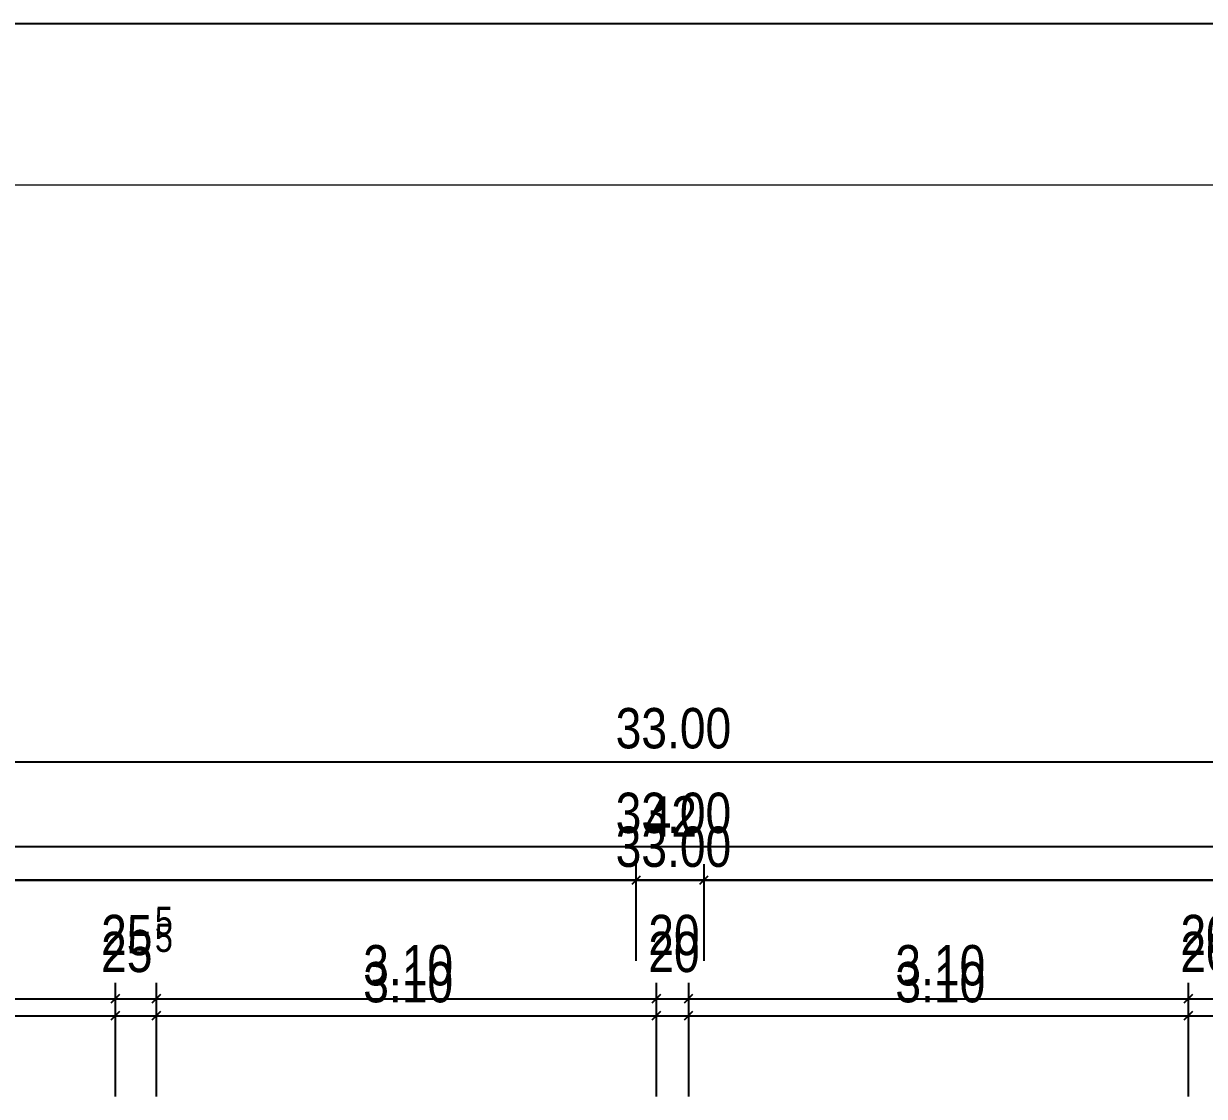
# Model space of a CAD drawing. Extents: x -996 to 41004, y -11542 to 18158.
# Drawn here: x 15845 to 23168, y 11505 to 18158 of the extents above; entities that cross this region are included whole.
import ezdxf

# ---------------------------------------------------------------- set-up
doc = ezdxf.new("R2010")
doc.units = 0
doc.header["$LTSCALE"] = 50
doc.layers.get('0').update_dxf_attribs({"lineweight": 25})
for name, color, linetype, lineweight in [('2D-NovaObj-X_Planrahmen', 7, 'Continuous', 25), ('2D-NovaObj-X_Plk Linien', 7, 'Continuous', 13), ('3D-NovaObj-X_Planrahmen', 7, 'Continuous', 25), ('3D-NovaObj-X_Plk Linien', 7, 'Continuous', 13), ('X_Planrahmen', 7, 'Continuous', 25), ('X_Plk Linien', 7, 'Continuous', 13), ('XREF-41001-A-G-EG$0$2D-NovaObj-X_Planrahmen', 7, 'Continuous', 25), ('XREF-41001-A-G-EG$0$2D-NovaObj-X_Plk Linien', 7, 'Continuous', 13), ('XREF-41001-A-G-EG$0$3D-NovaObj-X_Planrahmen', 7, 'Continuous', 25), ('XREF-41001-A-G-EG$0$3D-NovaObj-X_Plk Linien', 7, 'Continuous', 13), ('XREF-41001-A-G-EG$0$X_Planrahmen', 7, 'Continuous', 25), ('XREF-41001-A-G-EG$0$X_Plk Linien', 7, 'Continuous', 13), ('XREF-41001-A-G-O2$0$2D-NovaObj-X_Planrahmen', 7, 'Continuous', 25), ('XREF-41001-A-G-O2$0$2D-NovaObj-X_Plk Linien', 7, 'Continuous', 13), ('XREF-41001-A-G-O2$0$3D-NovaObj-X_Planrahmen', 7, 'Continuous', 25), ('XREF-41001-A-G-O2$0$3D-NovaObj-X_Plk Linien', 7, 'Continuous', 13), ('XREF-41001-A-G-O2$0$X_Planrahmen', 7, 'Continuous', 25), ('XREF-41001-A-G-O2$0$X_Plk Linien', 7, 'Continuous', 13)]:
    doc.layers.add(name, color=color, linetype=linetype, lineweight=lineweight)
for name, color, linetype, lineweight, true_color in [('X_Mass', 7, 'Continuous', 25, 0x0080ff), ('XREF-41001-A-G-EG$0$X_Mass', 7, 'Continuous', 25, 0x0080ff), ('XREF-41001-A-G-O2$0$X_Mass', 7, 'Continuous', 25, 0x0080ff)]:
    doc.layers.add(name, color=color, linetype=linetype, lineweight=lineweight, true_color=true_color)
doc.styles.get("Standard").update_dxf_attribs({"font": 'ARIALN.TTF'})
doc.styles.add('XREF-41001-A-G-EG$0$Standard', font='ARIALN.TTF')
doc.styles.add('XREF-41001-A-G-O2$0$Standard', font='ARIALN.TTF')

# ---------------------------------------------------------------- blocks, each defined once
blk = doc.blocks.new('XREF-41001-A-G-O2$0$Polygon_A0AA6LBHLL', base_point=(4.3, -8342.4))
at = {"layer": 'XREF-41001-A-G-O2$0$2D-NovaObj-X_Plk Linien', "color": 8, "ltscale": 0.13, "true_color": 0x808080}
blk.add_line((4.3, 17157.6), (40004.3, 17157.6), dxfattribs=at)
at = {"layer": 'XREF-41001-A-G-O2$0$3D-NovaObj-X_Plk Linien', "color": 8, "ltscale": 0.13, "true_color": 0x808080}
blk.add_line((4.3, 17157.6), (40004.3, 17157.6), dxfattribs=at)
blk = doc.blocks.new('XREF-41001-A-G-O2$0$Polygon_A0AA6LBILL', base_point=(-995.7, -11542.4))
at = {"layer": 'XREF-41001-A-G-O2$0$2D-NovaObj-X_Planrahmen', "color": 8, "ltscale": 0.25, "true_color": 0x808080}
blk.add_line((-995.7, 18157.6), (41004.3, 18157.6), dxfattribs=at)
at = {"layer": 'XREF-41001-A-G-O2$0$3D-NovaObj-X_Planrahmen', "color": 8, "ltscale": 0.25, "true_color": 0x808080}
blk.add_line((-995.7, 18157.6), (41004.3, 18157.6), dxfattribs=at)
blk = doc.blocks.new('XREF-41001-A-G-O2$0$Maß_A0AA6LBJLL', base_point=(3336, 12345))
at = {"color": 8, "ltscale": 0.25, "true_color": 0x808080}
blk.add_line((36362.6, 12845), (3362.6, 12845), dxfattribs=at)
at = {"color": 8, "ltscale": 0.25, "true_color": 0x808080, "insert": (19516.7, 13178.3), "char_height": 250, "attachment_point": 1, "style": 'XREF-41001-A-G-O2$0$Standard'}
blk.add_mtext('{\\fArial Narrow;33.00}', dxfattribs=at)
blk = doc.blocks.new('XREF-41001-A-G-O2$0$Maß_A0AA6LBULL', base_point=(3336, 11505))
at = {"color": 8, "ltscale": 0.25, "true_color": 0x808080}
for p, q in [((16412.6, 12105), (16412.6, 11505)), ((16667.6, 12105), (16667.6, 11505)), ((19767.6, 12105), (19767.6, 11505)), ((19967.6, 12105), (19967.6, 11505)), ((23067.6, 12105), (23067.6, 11505)), ((16439.1, 12031.5), (16386, 11978.5)), ((16694.1, 12031.5), (16641, 11978.5)), ((19794.1, 12031.5), (19741, 11978.5)), ((19994.1, 12031.5), (19941, 11978.5)), ((23094.1, 12031.5), (23041, 11978.5)), ((3362.6, 12005), (36362.6, 12005))]:
    blk.add_line(p, q, dxfattribs=at)
at = {"color": 8, "ltscale": 0.25, "true_color": 0x808080, "attachment_point": 1, "style": 'XREF-41001-A-G-O2$0$Standard'}
for s, insert, char_height in [('{\\fArial Narrow;25}', (16325.8, 12525.8), 250), ('{\\fArial Narrow;5}', (16659.3, 12575.8), 175), ('{\\fArial Narrow;20}', (19719, 12525.8), 250), ('{\\fArial Narrow;20}', (23019, 12525.8), 250), ('{\\fArial Narrow;3.10}', (17951.3, 12338.3), 250), ('{\\fArial Narrow;3.10}', (21251.3, 12338.3), 250)]:
    blk.add_mtext(s, dxfattribs=dict(at, insert=insert, char_height=char_height))
blk = doc.blocks.new('XREF-41001-A-G-O2')
at = {"layer": 'XREF-41001-A-G-O2$0$X_Mass', "color": 8, "ltscale": 0.25, "true_color": 0x808080}
for name, p in [('XREF-41001-A-G-O2$0$Maß_A0AA6LBJLL', (3336, 12345)), ('XREF-41001-A-G-O2$0$Maß_A0AA6LBULL', (3336, 11505))]:
    blk.add_blockref(name, p, dxfattribs=at)
at = {"layer": 'XREF-41001-A-G-O2$0$X_Planrahmen', "color": 8, "ltscale": 0.25, "true_color": 0x808080}
blk.add_blockref('XREF-41001-A-G-O2$0$Polygon_A0AA6LBILL', (-995.7, -11542.4), dxfattribs=at)
at = {"layer": 'XREF-41001-A-G-O2$0$X_Plk Linien', "color": 8, "ltscale": 0.13, "true_color": 0x808080}
blk.add_blockref('XREF-41001-A-G-O2$0$Polygon_A0AA6LBHLL', (4.3, -8342.4), dxfattribs=at)
blk = doc.blocks.new('XREF-41001-A-G-EG$0$Polygon_A0AA6L9LLL', base_point=(-995.7, -11542.4))
at = {"layer": 'XREF-41001-A-G-EG$0$2D-NovaObj-X_Planrahmen', "color": 6, "ltscale": 0.25, "true_color": 0xff00ff}
blk.add_line((-995.7, 18157.6), (41004.3, 18157.6), dxfattribs=at)
at = {"layer": 'XREF-41001-A-G-EG$0$3D-NovaObj-X_Planrahmen', "color": 6, "ltscale": 0.25, "true_color": 0xff00ff}
blk.add_line((-995.7, 18157.6), (41004.3, 18157.6), dxfattribs=at)
blk = doc.blocks.new('XREF-41001-A-G-EG$0$Polygon_A0AA6L9MLL', base_point=(4.3, -8342.4))
at = {"layer": 'XREF-41001-A-G-EG$0$2D-NovaObj-X_Plk Linien', "color": 6, "ltscale": 0.13, "true_color": 0xff00ff}
blk.add_line((4.3, 17157.6), (40004.3, 17157.6), dxfattribs=at)
at = {"layer": 'XREF-41001-A-G-EG$0$3D-NovaObj-X_Plk Linien', "color": 6, "ltscale": 0.13, "true_color": 0xff00ff}
blk.add_line((4.3, 17157.6), (40004.3, 17157.6), dxfattribs=at)
blk = doc.blocks.new('XREF-41001-A-G-EG$0$Maß_A0AA6L9NLL', base_point=(3336, 12345))
at = {"color": 6, "ltscale": 0.25, "true_color": 0xff00ff}
for p, q in [((19642.6, 12945), (19642.6, 12345)), ((20062.6, 12945), (20062.6, 12345)), ((3362.6, 12845), (36362.6, 12845)), ((19669.1, 12871.5), (19616, 12818.5)), ((20089.1, 12871.5), (20036, 12818.5))]:
    blk.add_line(p, q, dxfattribs=at)
at = {"color": 6, "ltscale": 0.25, "true_color": 0xff00ff, "insert": (19702.3, 13365.8), "char_height": 250, "attachment_point": 1, "style": 'XREF-41001-A-G-EG$0$Standard'}
blk.add_mtext('{\\fArial Narrow;42}', dxfattribs=at)
blk = doc.blocks.new('XREF-41001-A-G-EG$0$Maß_A0AA6L9OLL', base_point=(3336, 13080))
at = {"color": 6, "ltscale": 0.25, "true_color": 0xff00ff}
blk.add_line((3362.6, 13580), (36362.6, 13580), dxfattribs=at)
at = {"color": 6, "ltscale": 0.25, "true_color": 0xff00ff, "insert": (19516.7, 13913.3), "char_height": 250, "attachment_point": 1, "style": 'XREF-41001-A-G-EG$0$Standard'}
blk.add_mtext('{\\fArial Narrow;33.00}', dxfattribs=at)
blk = doc.blocks.new('XREF-41001-A-G-EG')
at = {"layer": 'XREF-41001-A-G-EG$0$X_Mass', "color": 6, "ltscale": 0.25, "true_color": 0xff00ff}
for name, p in [('XREF-41001-A-G-EG$0$Maß_A0AA6L9OLL', (3336, 13080)), ('XREF-41001-A-G-EG$0$Maß_A0AA6L9NLL', (3336, 12345))]:
    blk.add_blockref(name, p, dxfattribs=at)
at = {"layer": 'XREF-41001-A-G-EG$0$X_Planrahmen', "color": 6, "ltscale": 0.25, "true_color": 0xff00ff}
blk.add_blockref('XREF-41001-A-G-EG$0$Polygon_A0AA6L9LLL', (-995.7, -11542.4), dxfattribs=at)
at = {"layer": 'XREF-41001-A-G-EG$0$X_Plk Linien', "color": 6, "ltscale": 0.13, "true_color": 0xff00ff}
blk.add_blockref('XREF-41001-A-G-EG$0$Polygon_A0AA6L9MLL', (4.3, -8342.4), dxfattribs=at)
blk = doc.blocks.new('Polygon_A0AA6LCXLL', base_point=(4.3, -8342.4))
at = {"layer": '2D-NovaObj-X_Plk Linien', "ltscale": 0.13}
blk.add_line((4.3, 17157.6), (40004.3, 17157.6), dxfattribs=at)
at = {"layer": '3D-NovaObj-X_Plk Linien', "ltscale": 0.13}
blk.add_line((4.3, 17157.6), (40004.3, 17157.6), dxfattribs=at)
blk = doc.blocks.new('Polygon_A0AA6LCYLL', base_point=(-995.7, -11542.4))
at = {"layer": '2D-NovaObj-X_Planrahmen', "ltscale": 0.25}
blk.add_line((-995.7, 18157.6), (41004.3, 18157.6), dxfattribs=at)
at = {"layer": '3D-NovaObj-X_Planrahmen', "ltscale": 0.25}
blk.add_line((-995.7, 18157.6), (41004.3, 18157.6), dxfattribs=at)
blk = doc.blocks.new('Maß_A0AA6LCZLL', base_point=(3336, 12555))
at = {"ltscale": 0.25}
blk.add_line((3362.6, 13055), (36362.6, 13055), dxfattribs=at)
at = {"ltscale": 0.25, "insert": (19516.7, 13388.3), "char_height": 250, "attachment_point": 1}
blk.add_mtext('{\\fArial Narrow;33.00}', dxfattribs=at)
blk = doc.blocks.new('Maß_A0AA6LDALL', base_point=(3336, 11610))
at = {"ltscale": 0.25}
for p, q in [((16412.6, 12210), (16412.6, 11610)), ((16667.6, 12210), (16667.6, 11610)), ((19767.6, 12210), (19767.6, 11610)), ((19967.6, 12210), (19967.6, 11610)), ((23067.6, 12210), (23067.6, 11610)), ((3362.6, 12110), (36362.6, 12110)), ((16439.1, 12136.5), (16386, 12083.5)), ((16694.1, 12136.5), (16641, 12083.5)), ((19794.1, 12136.5), (19741, 12083.5)), ((19994.1, 12136.5), (19941, 12083.5)), ((23094.1, 12136.5), (23041, 12083.5))]:
    blk.add_line(p, q, dxfattribs=at)
at = {"ltscale": 0.25, "attachment_point": 1}
for s, insert, char_height in [('{\\fArial Narrow;5}', (16659.3, 12680.8), 175), ('{\\fArial Narrow;25}', (16325.8, 12630.8), 250), ('{\\fArial Narrow;20}', (19719, 12630.8), 250), ('{\\fArial Narrow;20}', (23019, 12630.8), 250), ('{\\fArial Narrow;3.10}', (17951.3, 12443.3), 250), ('{\\fArial Narrow;3.10}', (21251.3, 12443.3), 250)]:
    blk.add_mtext(s, dxfattribs=dict(at, insert=insert, char_height=char_height))

msp = doc.modelspace()

# ---------------------------------------------------------------- block references
at = {"color": 8, "lineweight": 25, "ltscale": 0.25, "true_color": 0x808080}
msp.add_blockref('XREF-41001-A-G-O2', (0, 0, 3380), dxfattribs=at)
at = {"color": 6, "lineweight": 25, "ltscale": 0.25, "true_color": 0xff00ff}
msp.add_blockref('XREF-41001-A-G-EG', (0, 0, -3380), dxfattribs=at)
at = {"layer": 'X_Mass', "ltscale": 0.25}
for name, p in [('Maß_A0AA6LCZLL', (3336, 12555)), ('Maß_A0AA6LDALL', (3336, 11610))]:
    msp.add_blockref(name, p, dxfattribs=at)
at = {"layer": 'X_Planrahmen', "ltscale": 0.25}
msp.add_blockref('Polygon_A0AA6LCYLL', (-995.7, -11542.4), dxfattribs=at)
at = {"layer": 'X_Plk Linien', "ltscale": 0.13}
msp.add_blockref('Polygon_A0AA6LCXLL', (4.3, -8342.4), dxfattribs=at)

doc.saveas('drawing.dxf')
